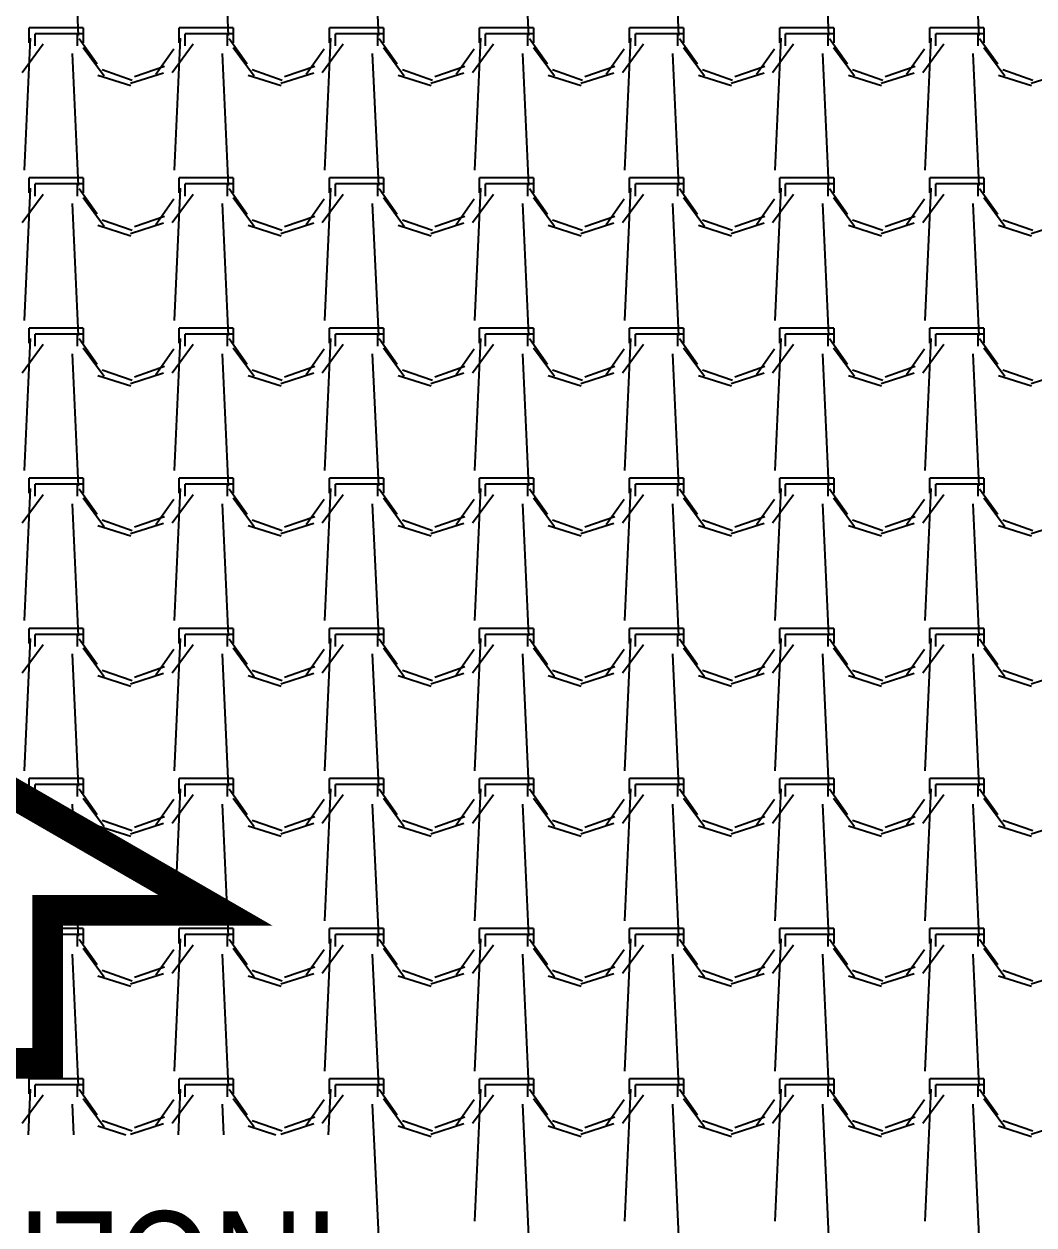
# Model space of a CAD drawing. Header units: millimetres. Extents: x 3923 to 4007, y 744 to 863.
# Drawn here: x 3935.45 to 3937.145, y 847.816 to 849.832 of the extents above; entities that cross this region are included whole.
import ezdxf
from ezdxf.enums import TextEntityAlignment as Align

# ---------------------------------------------------------------- set-up
doc = ezdxf.new("R2010")
doc.units = ezdxf.units.MM
doc.layers.add('-HIDRO', color=8, linetype='Continuous')
doc.layers.add('E-txt-g', color=3, linetype='Continuous')
doc.layers.add('E-Txt-W', color=7, linetype='Continuous', lineweight=20)
doc.styles.add('F2', font='ARIALN.TTF')
doc.styles.add('REG60', font='romans.shx', dxfattribs={"width": 0.8, "height": 0.15})
doc.styles.add('REG80', font='romans.shx', dxfattribs={"width": 0.8, "height": 0.2})

# ---------------------------------------------------------------- blocks, each defined once
blk = doc.blocks.new('Seta')
at = {"color": 2, "const_width": 2}
blk.add_lwpolyline([(10, 15), (10, 25.981), (25, 0), (10, -25.981), (10, -15), (0, -15), (0, 15)], close=True, dxfattribs=at)
blk = doc.blocks.new('TXT-AMB75')
at = {"layer": 'E-txt-g', "style": 'REG80', "width": 0.8, "flags": 8}
blk.add_attdef('TXT', text='', height=0.2, dxfattribs=at).set_placement((0.0055, 0.2964), align=Align.CENTER)
at = {"layer": 'E-Txt-W', "style": 'REG60', "width": 0.8, "flags": 8}
blk.add_attdef('TXT', text='', height=0.15, dxfattribs=at).set_placement((0.0055, 0.0271), align=Align.CENTER)

msp = doc.modelspace()

# ---------------------------------------------------------------- linework, layer by layer
at = {"layer": '-HIDRO', "linetype": 'Continuous'}
for p, q in [((3935.5303, 850.0346), (3935.5404, 849.8129)), ((3935.7823, 850.0346), (3935.7924, 849.8129)), ((3936.0343, 850.0346), (3936.0444, 849.8129)), ((3936.2863, 850.0346), (3936.2964, 849.8129)), ((3936.5383, 850.0346), (3936.5484, 849.8129)), ((3936.7903, 850.0346), (3936.8004, 849.8129)), ((3937.0423, 850.0346), (3937.0524, 849.8129)), ((3935.5388, 849.8256), (3935.4582, 849.8256)), ((3935.4582, 849.8004), (3935.4582, 849.8256)), ((3935.5489, 849.8256), (3935.5388, 849.8256)), ((3935.5489, 849.8256), (3935.5489, 849.8004)), ((3935.7908, 849.8256), (3935.7102, 849.8256)), ((3935.7102, 849.8004), (3935.7102, 849.8256)), ((3935.8009, 849.8256), (3935.7908, 849.8256)), ((3935.8009, 849.8256), (3935.8009, 849.8004)), ((3936.0428, 849.8256), (3935.9622, 849.8256)), ((3935.9622, 849.8004), (3935.9622, 849.8256)), ((3936.0529, 849.8256), (3936.0428, 849.8256)), ((3936.0529, 849.8256), (3936.0529, 849.8004)), ((3936.2948, 849.8256), (3936.2142, 849.8256)), ((3936.2142, 849.8004), (3936.2142, 849.8256)), ((3936.3049, 849.8256), (3936.2948, 849.8256)), ((3936.3049, 849.8256), (3936.3049, 849.8004)), ((3936.5468, 849.8256), (3936.4662, 849.8256)), ((3936.4662, 849.8004), (3936.4662, 849.8256)), ((3936.5569, 849.8256), (3936.5468, 849.8256)), ((3936.5569, 849.8256), (3936.5569, 849.8004)), ((3936.7988, 849.8256), (3936.7182, 849.8256)), ((3936.7182, 849.8004), (3936.7182, 849.8256)), ((3936.8089, 849.8256), (3936.7988, 849.8256)), ((3936.8089, 849.8256), (3936.8089, 849.8004)), ((3937.0508, 849.8256), (3936.9702, 849.8256)), ((3936.9702, 849.8004), (3936.9702, 849.8256)), ((3937.0609, 849.8256), (3937.0508, 849.8256)), ((3937.0609, 849.8256), (3937.0609, 849.8004)), ((3935.4599, 849.8083), (3935.4498, 849.5865)), ((3935.5388, 849.8155), (3935.4682, 849.8155)), ((3935.4682, 849.7953), (3935.4682, 849.8155)), ((3935.5388, 849.8155), (3935.5388, 849.7953)), ((3935.5489, 849.8155), (3935.5388, 849.8155)), ((3935.5419, 849.808), (3935.5722, 849.7651)), ((3935.7119, 849.8083), (3935.7018, 849.5865)), ((3935.7908, 849.8155), (3935.7202, 849.8155)), ((3935.7202, 849.7953), (3935.7202, 849.8155)), ((3935.7908, 849.8155), (3935.7908, 849.7953)), ((3935.8009, 849.8155), (3935.7908, 849.8155)), ((3935.7939, 849.808), (3935.8242, 849.7651)), ((3935.9639, 849.8083), (3935.9538, 849.5865)), ((3936.0428, 849.8155), (3935.9722, 849.8155)), ((3935.9722, 849.7953), (3935.9722, 849.8155)), ((3936.0428, 849.8155), (3936.0428, 849.7953)), ((3936.0529, 849.8155), (3936.0428, 849.8155)), ((3936.0459, 849.808), (3936.0762, 849.7651)), ((3936.2159, 849.8083), (3936.2058, 849.5865)), ((3936.2948, 849.8155), (3936.2242, 849.8155)), ((3936.2242, 849.7953), (3936.2242, 849.8155)), ((3936.2948, 849.8155), (3936.2948, 849.7953)), ((3936.3049, 849.8155), (3936.2948, 849.8155)), ((3936.2979, 849.808), (3936.3282, 849.7651)), ((3936.4679, 849.8083), (3936.4578, 849.5865)), ((3936.5468, 849.8155), (3936.4762, 849.8155)), ((3936.4762, 849.7953), (3936.4762, 849.8155)), ((3936.5468, 849.8155), (3936.5468, 849.7953)), ((3936.5569, 849.8155), (3936.5468, 849.8155)), ((3936.5499, 849.808), (3936.5802, 849.7651)), ((3936.7199, 849.8083), (3936.7098, 849.5865)), ((3936.7988, 849.8155), (3936.7282, 849.8155)), ((3936.7282, 849.7953), (3936.7282, 849.8155)), ((3936.7988, 849.8155), (3936.7988, 849.7953)), ((3936.8089, 849.8155), (3936.7988, 849.8155)), ((3936.8019, 849.808), (3936.8322, 849.7651)), ((3936.9719, 849.8083), (3936.9618, 849.5865)), ((3937.0508, 849.8155), (3936.9802, 849.8155)), ((3936.9802, 849.7953), (3936.9802, 849.8155)), ((3937.0508, 849.8155), (3937.0508, 849.7953)), ((3937.0609, 849.8155), (3937.0508, 849.8155)), ((3937.0539, 849.808), (3937.0842, 849.7651)), ((3935.4463, 849.7507), (3935.4816, 849.7985)), ((3935.5488, 849.7926), (3935.584, 849.7448)), ((3935.671, 849.7477), (3935.7013, 849.7906)), ((3935.6983, 849.7507), (3935.7336, 849.7985)), ((3935.8008, 849.7926), (3935.836, 849.7448)), ((3935.923, 849.7477), (3935.9533, 849.7906)), ((3935.9503, 849.7507), (3935.9856, 849.7985)), ((3936.0528, 849.7926), (3936.088, 849.7448)), ((3936.175, 849.7477), (3936.2053, 849.7906)), ((3936.2023, 849.7507), (3936.2376, 849.7985)), ((3936.3048, 849.7926), (3936.34, 849.7448)), ((3936.427, 849.7477), (3936.4573, 849.7906)), ((3936.4543, 849.7507), (3936.4896, 849.7985)), ((3936.5568, 849.7926), (3936.592, 849.7448)), ((3936.679, 849.7477), (3936.7093, 849.7906)), ((3936.7063, 849.7507), (3936.7416, 849.7985)), ((3936.8087, 849.7926), (3936.844, 849.7448)), ((3936.931, 849.7477), (3936.9613, 849.7906)), ((3936.9583, 849.7507), (3936.9936, 849.7985)), ((3937.0607, 849.7926), (3937.096, 849.7448)), ((3935.5303, 849.7826), (3935.5404, 849.5609)), ((3935.7823, 849.7826), (3935.7924, 849.5609)), ((3936.0343, 849.7826), (3936.0444, 849.5609)), ((3936.2863, 849.7826), (3936.2964, 849.5609)), ((3936.5383, 849.7826), (3936.5484, 849.5609)), ((3936.7903, 849.7826), (3936.8004, 849.5609)), ((3937.0423, 849.7826), (3937.0524, 849.5609)), ((3935.5737, 849.7463), (3935.6291, 849.7287)), ((3935.5807, 849.7556), (3935.6311, 849.738)), ((3935.6285, 849.7326), (3935.6839, 849.7503)), ((3935.6351, 849.7439), (3935.6855, 849.7615)), ((3935.8257, 849.7463), (3935.8811, 849.7287)), ((3935.8327, 849.7556), (3935.8831, 849.738)), ((3935.8805, 849.7326), (3935.9359, 849.7503)), ((3935.8871, 849.7439), (3935.9375, 849.7615)), ((3936.0777, 849.7463), (3936.1331, 849.7287)), ((3936.0847, 849.7556), (3936.1351, 849.738)), ((3936.1325, 849.7326), (3936.1879, 849.7503)), ((3936.1391, 849.7439), (3936.1895, 849.7615)), ((3936.3297, 849.7463), (3936.3851, 849.7287)), ((3936.3367, 849.7556), (3936.3871, 849.738)), ((3936.3845, 849.7326), (3936.4399, 849.7503)), ((3936.3911, 849.7439), (3936.4415, 849.7615)), ((3936.5817, 849.7463), (3936.6371, 849.7287)), ((3936.5887, 849.7556), (3936.6391, 849.738)), ((3936.6365, 849.7326), (3936.6919, 849.7503)), ((3936.6431, 849.7439), (3936.6935, 849.7615)), ((3936.8337, 849.7463), (3936.8891, 849.7287)), ((3936.8407, 849.7556), (3936.8911, 849.738)), ((3936.8885, 849.7326), (3936.9439, 849.7503)), ((3936.8951, 849.7439), (3936.9455, 849.7615)), ((3937.0857, 849.7463), (3937.1411, 849.7287)), ((3937.0927, 849.7556), (3937.1431, 849.738)), ((3937.1405, 849.7326), (3937.1959, 849.7503)), ((3935.5388, 849.5736), (3935.4582, 849.5736)), ((3935.4582, 849.5484), (3935.4582, 849.5736)), ((3935.5388, 849.5635), (3935.4682, 849.5635)), ((3935.4682, 849.5433), (3935.4682, 849.5635)), ((3935.5489, 849.5736), (3935.5388, 849.5736)), ((3935.5388, 849.5635), (3935.5388, 849.5433)), ((3935.5489, 849.5635), (3935.5388, 849.5635)), ((3935.5489, 849.5736), (3935.5489, 849.5484)), ((3935.7908, 849.5736), (3935.7102, 849.5736)), ((3935.7102, 849.5484), (3935.7102, 849.5736)), ((3935.7908, 849.5635), (3935.7202, 849.5635)), ((3935.7202, 849.5433), (3935.7202, 849.5635)), ((3935.8009, 849.5736), (3935.7908, 849.5736)), ((3935.7908, 849.5635), (3935.7908, 849.5433)), ((3935.8009, 849.5635), (3935.7908, 849.5635)), ((3935.8009, 849.5736), (3935.8009, 849.5484)), ((3936.0428, 849.5736), (3935.9622, 849.5736)), ((3935.9622, 849.5484), (3935.9622, 849.5736)), ((3936.0428, 849.5635), (3935.9722, 849.5635)), ((3935.9722, 849.5433), (3935.9722, 849.5635)), ((3936.0529, 849.5736), (3936.0428, 849.5736)), ((3936.0428, 849.5635), (3936.0428, 849.5433)), ((3936.0529, 849.5635), (3936.0428, 849.5635)), ((3936.0529, 849.5736), (3936.0529, 849.5484)), ((3936.2948, 849.5736), (3936.2142, 849.5736)), ((3936.2142, 849.5484), (3936.2142, 849.5736)), ((3936.2948, 849.5635), (3936.2242, 849.5635)), ((3936.2242, 849.5433), (3936.2242, 849.5635)), ((3936.3049, 849.5736), (3936.2948, 849.5736)), ((3936.2948, 849.5635), (3936.2948, 849.5433)), ((3936.3049, 849.5635), (3936.2948, 849.5635)), ((3936.3049, 849.5736), (3936.3049, 849.5484)), ((3936.5468, 849.5736), (3936.4662, 849.5736)), ((3936.4662, 849.5484), (3936.4662, 849.5736)), ((3936.5468, 849.5635), (3936.4762, 849.5635)), ((3936.4762, 849.5433), (3936.4762, 849.5635)), ((3936.5569, 849.5736), (3936.5468, 849.5736)), ((3936.5468, 849.5635), (3936.5468, 849.5433)), ((3936.5569, 849.5635), (3936.5468, 849.5635)), ((3936.5569, 849.5736), (3936.5569, 849.5484)), ((3936.7988, 849.5736), (3936.7182, 849.5736)), ((3936.7182, 849.5484), (3936.7182, 849.5736)), ((3936.7988, 849.5635), (3936.7282, 849.5635)), ((3936.7282, 849.5433), (3936.7282, 849.5635)), ((3936.8089, 849.5736), (3936.7988, 849.5736)), ((3936.7988, 849.5635), (3936.7988, 849.5433)), ((3936.8089, 849.5635), (3936.7988, 849.5635)), ((3936.8089, 849.5736), (3936.8089, 849.5484)), ((3937.0508, 849.5736), (3936.9702, 849.5736)), ((3936.9702, 849.5484), (3936.9702, 849.5736)), ((3937.0508, 849.5635), (3936.9802, 849.5635)), ((3936.9802, 849.5433), (3936.9802, 849.5635)), ((3937.0609, 849.5736), (3937.0508, 849.5736)), ((3937.0508, 849.5635), (3937.0508, 849.5433)), ((3937.0609, 849.5635), (3937.0508, 849.5635)), ((3937.0609, 849.5736), (3937.0609, 849.5484)), ((3935.4463, 849.4987), (3935.4816, 849.5465)), ((3935.4599, 849.5563), (3935.4498, 849.3345)), ((3935.5419, 849.556), (3935.5722, 849.5132)), ((3935.6983, 849.4987), (3935.7336, 849.5465)), ((3935.7119, 849.5563), (3935.7018, 849.3345)), ((3935.7939, 849.556), (3935.8242, 849.5131)), ((3935.9503, 849.4987), (3935.9856, 849.5465)), ((3935.9639, 849.5563), (3935.9538, 849.3345)), ((3936.0459, 849.556), (3936.0762, 849.5131)), ((3936.2023, 849.4987), (3936.2376, 849.5465)), ((3936.2159, 849.5563), (3936.2058, 849.3345)), ((3936.2979, 849.556), (3936.3282, 849.5131)), ((3936.4543, 849.4987), (3936.4896, 849.5465)), ((3936.4679, 849.5563), (3936.4578, 849.3345)), ((3936.5499, 849.556), (3936.5802, 849.5131)), ((3936.7063, 849.4987), (3936.7416, 849.5465)), ((3936.7199, 849.5563), (3936.7098, 849.3345)), ((3936.8019, 849.556), (3936.8322, 849.5131)), ((3936.9583, 849.4987), (3936.9936, 849.5465)), ((3936.9719, 849.5563), (3936.9618, 849.3345)), ((3937.0539, 849.556), (3937.0842, 849.5131)), ((3935.5303, 849.5306), (3935.5404, 849.3089)), ((3935.5488, 849.5406), (3935.584, 849.4928)), ((3935.671, 849.4957), (3935.7013, 849.5386)), ((3935.7823, 849.5306), (3935.7924, 849.3089)), ((3935.8008, 849.5406), (3935.836, 849.4928)), ((3935.923, 849.4957), (3935.9533, 849.5386)), ((3936.0343, 849.5306), (3936.0444, 849.3089)), ((3936.0528, 849.5406), (3936.088, 849.4928)), ((3936.175, 849.4957), (3936.2053, 849.5386)), ((3936.2863, 849.5306), (3936.2964, 849.3089)), ((3936.3048, 849.5406), (3936.34, 849.4928)), ((3936.427, 849.4957), (3936.4573, 849.5386)), ((3936.5383, 849.5306), (3936.5484, 849.3089)), ((3936.5568, 849.5406), (3936.592, 849.4928)), ((3936.679, 849.4957), (3936.7093, 849.5386)), ((3936.7903, 849.5306), (3936.8004, 849.3089)), ((3936.8087, 849.5406), (3936.844, 849.4928)), ((3936.931, 849.4957), (3936.9613, 849.5386)), ((3937.0423, 849.5306), (3937.0524, 849.3089)), ((3937.0607, 849.5406), (3937.096, 849.4928)), ((3935.5807, 849.5036), (3935.6311, 849.486)), ((3935.6351, 849.4919), (3935.6855, 849.5095)), ((3935.8327, 849.5036), (3935.8831, 849.486)), ((3935.8871, 849.4919), (3935.9375, 849.5095)), ((3936.0847, 849.5036), (3936.1351, 849.486)), ((3936.1391, 849.4919), (3936.1895, 849.5095)), ((3936.3367, 849.5036), (3936.3871, 849.486)), ((3936.3911, 849.4919), (3936.4415, 849.5095)), ((3936.5887, 849.5036), (3936.6391, 849.486)), ((3936.6431, 849.4919), (3936.6935, 849.5095)), ((3936.8407, 849.5036), (3936.8911, 849.486)), ((3936.8951, 849.4919), (3936.9455, 849.5095)), ((3937.0927, 849.5036), (3937.1431, 849.486)), ((3935.5737, 849.4943), (3935.6291, 849.4767)), ((3935.6285, 849.4806), (3935.6839, 849.4983)), ((3935.8257, 849.4943), (3935.8811, 849.4767)), ((3935.8805, 849.4806), (3935.9359, 849.4983)), ((3936.0777, 849.4943), (3936.1331, 849.4767)), ((3936.1325, 849.4806), (3936.1879, 849.4983)), ((3936.3297, 849.4943), (3936.3851, 849.4767)), ((3936.3845, 849.4806), (3936.4399, 849.4983)), ((3936.5817, 849.4943), (3936.6371, 849.4767)), ((3936.6365, 849.4806), (3936.6919, 849.4983)), ((3936.8337, 849.4943), (3936.8891, 849.4767)), ((3936.8885, 849.4806), (3936.9439, 849.4983)), ((3937.0857, 849.4943), (3937.1411, 849.4767)), ((3937.1405, 849.4806), (3937.1959, 849.4983)), ((3935.5388, 849.3216), (3935.4582, 849.3216)), ((3935.4582, 849.2964), (3935.4582, 849.3216)), ((3935.5489, 849.3216), (3935.5388, 849.3216)), ((3935.5489, 849.3216), (3935.5489, 849.2964)), ((3935.7908, 849.3216), (3935.7102, 849.3216)), ((3935.7102, 849.2964), (3935.7102, 849.3216)), ((3935.8009, 849.3216), (3935.7908, 849.3216)), ((3935.8009, 849.3216), (3935.8009, 849.2964)), ((3936.0428, 849.3216), (3935.9622, 849.3216)), ((3935.9622, 849.2964), (3935.9622, 849.3216)), ((3936.0529, 849.3216), (3936.0428, 849.3216)), ((3936.0529, 849.3216), (3936.0529, 849.2964)), ((3936.2948, 849.3216), (3936.2142, 849.3216)), ((3936.2142, 849.2964), (3936.2142, 849.3216)), ((3936.3049, 849.3216), (3936.2948, 849.3216)), ((3936.3049, 849.3216), (3936.3049, 849.2964)), ((3936.5468, 849.3216), (3936.4662, 849.3216)), ((3936.4662, 849.2964), (3936.4662, 849.3216)), ((3936.5569, 849.3216), (3936.5468, 849.3216)), ((3936.5569, 849.3216), (3936.5569, 849.2964)), ((3936.7988, 849.3216), (3936.7182, 849.3216)), ((3936.7182, 849.2964), (3936.7182, 849.3216)), ((3936.8089, 849.3216), (3936.7988, 849.3216)), ((3936.8089, 849.3216), (3936.8089, 849.2964)), ((3937.0508, 849.3216), (3936.9702, 849.3216)), ((3936.9702, 849.2964), (3936.9702, 849.3216)), ((3937.0609, 849.3216), (3937.0508, 849.3216)), ((3937.0609, 849.3216), (3937.0609, 849.2964)), ((3935.4599, 849.3043), (3935.4498, 849.0825)), ((3935.5388, 849.3115), (3935.4682, 849.3115)), ((3935.4682, 849.2913), (3935.4682, 849.3115)), ((3935.5388, 849.3115), (3935.5388, 849.2913)), ((3935.5489, 849.3115), (3935.5388, 849.3115)), ((3935.5419, 849.304), (3935.5722, 849.2612)), ((3935.7119, 849.3043), (3935.7018, 849.0825)), ((3935.7908, 849.3115), (3935.7202, 849.3115)), ((3935.7202, 849.2913), (3935.7202, 849.3115)), ((3935.7908, 849.3115), (3935.7908, 849.2913)), ((3935.8009, 849.3115), (3935.7908, 849.3115)), ((3935.7939, 849.304), (3935.8242, 849.2612)), ((3935.9639, 849.3043), (3935.9538, 849.0825)), ((3936.0428, 849.3115), (3935.9722, 849.3115)), ((3935.9722, 849.2913), (3935.9722, 849.3115)), ((3936.0428, 849.3115), (3936.0428, 849.2913)), ((3936.0529, 849.3115), (3936.0428, 849.3115)), ((3936.0459, 849.304), (3936.0762, 849.2611)), ((3936.2159, 849.3043), (3936.2058, 849.0825)), ((3936.2948, 849.3115), (3936.2242, 849.3115)), ((3936.2242, 849.2913), (3936.2242, 849.3115)), ((3936.2948, 849.3115), (3936.2948, 849.2913)), ((3936.3049, 849.3115), (3936.2948, 849.3115)), ((3936.2979, 849.304), (3936.3282, 849.2611)), ((3936.4679, 849.3043), (3936.4578, 849.0825)), ((3936.5468, 849.3115), (3936.4762, 849.3115)), ((3936.4762, 849.2913), (3936.4762, 849.3115)), ((3936.5468, 849.3115), (3936.5468, 849.2913)), ((3936.5569, 849.3115), (3936.5468, 849.3115)), ((3936.5499, 849.304), (3936.5802, 849.2611)), ((3936.7199, 849.3043), (3936.7098, 849.0825)), ((3936.7988, 849.3115), (3936.7282, 849.3115)), ((3936.7282, 849.2913), (3936.7282, 849.3115)), ((3936.7988, 849.3115), (3936.7988, 849.2913)), ((3936.8089, 849.3115), (3936.7988, 849.3115)), ((3936.8019, 849.304), (3936.8322, 849.2611)), ((3936.9719, 849.3043), (3936.9618, 849.0825)), ((3937.0508, 849.3115), (3936.9802, 849.3115)), ((3936.9802, 849.2913), (3936.9802, 849.3115)), ((3937.0508, 849.3115), (3937.0508, 849.2913)), ((3937.0609, 849.3115), (3937.0508, 849.3115)), ((3937.0539, 849.304), (3937.0842, 849.2611)), ((3935.4463, 849.2467), (3935.4816, 849.2945)), ((3935.5488, 849.2886), (3935.584, 849.2408)), ((3935.671, 849.2437), (3935.7013, 849.2866)), ((3935.6983, 849.2467), (3935.7336, 849.2945)), ((3935.8008, 849.2886), (3935.836, 849.2408)), ((3935.923, 849.2437), (3935.9533, 849.2866)), ((3935.9503, 849.2467), (3935.9856, 849.2945)), ((3936.0528, 849.2886), (3936.088, 849.2408)), ((3936.175, 849.2437), (3936.2053, 849.2866)), ((3936.2023, 849.2467), (3936.2376, 849.2945)), ((3936.3048, 849.2886), (3936.34, 849.2408)), ((3936.427, 849.2437), (3936.4573, 849.2866)), ((3936.4543, 849.2467), (3936.4896, 849.2945)), ((3936.5568, 849.2886), (3936.592, 849.2408)), ((3936.679, 849.2437), (3936.7093, 849.2866)), ((3936.7063, 849.2467), (3936.7416, 849.2945)), ((3936.8088, 849.2886), (3936.844, 849.2408)), ((3936.931, 849.2437), (3936.9613, 849.2866)), ((3936.9583, 849.2467), (3936.9936, 849.2945)), ((3937.0607, 849.2886), (3937.096, 849.2408)), ((3935.5303, 849.2786), (3935.5404, 849.0569)), ((3935.7823, 849.2786), (3935.7924, 849.0569)), ((3936.0343, 849.2786), (3936.0444, 849.0569)), ((3936.2863, 849.2786), (3936.2964, 849.0569)), ((3936.5383, 849.2786), (3936.5484, 849.0569)), ((3936.7903, 849.2786), (3936.8004, 849.0569)), ((3937.0423, 849.2786), (3937.0524, 849.0569)), ((3935.5737, 849.2423), (3935.6291, 849.2247)), ((3935.5807, 849.2516), (3935.6311, 849.234)), ((3935.6285, 849.2286), (3935.6839, 849.2463)), ((3935.6351, 849.2399), (3935.6855, 849.2575)), ((3935.8257, 849.2423), (3935.8811, 849.2247)), ((3935.8327, 849.2516), (3935.8831, 849.234)), ((3935.8805, 849.2286), (3935.9359, 849.2463)), ((3935.8871, 849.2399), (3935.9375, 849.2575)), ((3936.0777, 849.2423), (3936.1331, 849.2247)), ((3936.0847, 849.2516), (3936.1351, 849.234)), ((3936.1325, 849.2286), (3936.1879, 849.2463)), ((3936.1391, 849.2399), (3936.1895, 849.2575)), ((3936.3297, 849.2423), (3936.3851, 849.2247)), ((3936.3367, 849.2516), (3936.3871, 849.234)), ((3936.3845, 849.2286), (3936.4399, 849.2463)), ((3936.3911, 849.2399), (3936.4415, 849.2575)), ((3936.5817, 849.2423), (3936.6371, 849.2247)), ((3936.5887, 849.2516), (3936.6391, 849.234)), ((3936.6365, 849.2286), (3936.6919, 849.2463)), ((3936.6431, 849.2399), (3936.6935, 849.2575)), ((3936.8337, 849.2423), (3936.8891, 849.2247)), ((3936.8407, 849.2516), (3936.8911, 849.234)), ((3936.8885, 849.2286), (3936.9439, 849.2463)), ((3936.8951, 849.2399), (3936.9455, 849.2575)), ((3937.0857, 849.2423), (3937.1411, 849.2247)), ((3937.0927, 849.2516), (3937.1431, 849.234)), ((3937.1405, 849.2286), (3937.1959, 849.2463)), ((3935.5388, 849.0696), (3935.4582, 849.0696)), ((3935.4582, 849.0444), (3935.4582, 849.0696)), ((3935.5388, 849.0595), (3935.4682, 849.0595)), ((3935.4682, 849.0393), (3935.4682, 849.0595)), ((3935.5489, 849.0696), (3935.5388, 849.0696)), ((3935.5388, 849.0595), (3935.5388, 849.0393)), ((3935.5489, 849.0595), (3935.5388, 849.0595)), ((3935.5489, 849.0696), (3935.5489, 849.0444)), ((3935.7908, 849.0696), (3935.7102, 849.0696)), ((3935.7102, 849.0444), (3935.7102, 849.0696)), ((3935.7908, 849.0595), (3935.7202, 849.0595)), ((3935.7202, 849.0393), (3935.7202, 849.0595)), ((3935.8009, 849.0696), (3935.7908, 849.0696)), ((3935.7908, 849.0595), (3935.7908, 849.0393)), ((3935.8009, 849.0595), (3935.7908, 849.0595)), ((3935.8009, 849.0696), (3935.8009, 849.0444)), ((3936.0428, 849.0696), (3935.9622, 849.0696)), ((3935.9622, 849.0444), (3935.9622, 849.0696)), ((3936.0428, 849.0595), (3935.9722, 849.0595)), ((3935.9722, 849.0393), (3935.9722, 849.0595)), ((3936.0529, 849.0696), (3936.0428, 849.0696)), ((3936.0428, 849.0595), (3936.0428, 849.0393)), ((3936.0529, 849.0595), (3936.0428, 849.0595)), ((3936.0529, 849.0696), (3936.0529, 849.0444)), ((3936.2948, 849.0696), (3936.2142, 849.0696)), ((3936.2142, 849.0444), (3936.2142, 849.0696)), ((3936.2948, 849.0595), (3936.2242, 849.0595)), ((3936.2242, 849.0393), (3936.2242, 849.0595)), ((3936.3049, 849.0696), (3936.2948, 849.0696)), ((3936.2948, 849.0595), (3936.2948, 849.0393)), ((3936.3049, 849.0595), (3936.2948, 849.0595)), ((3936.3049, 849.0696), (3936.3049, 849.0444)), ((3936.5468, 849.0696), (3936.4662, 849.0696)), ((3936.4662, 849.0444), (3936.4662, 849.0696)), ((3936.5468, 849.0595), (3936.4762, 849.0595)), ((3936.4762, 849.0393), (3936.4762, 849.0595)), ((3936.5569, 849.0696), (3936.5468, 849.0696)), ((3936.5468, 849.0595), (3936.5468, 849.0393)), ((3936.5569, 849.0595), (3936.5468, 849.0595)), ((3936.5569, 849.0696), (3936.5569, 849.0444)), ((3936.7988, 849.0696), (3936.7182, 849.0696)), ((3936.7182, 849.0444), (3936.7182, 849.0696)), ((3936.7988, 849.0595), (3936.7282, 849.0595)), ((3936.7282, 849.0393), (3936.7282, 849.0595)), ((3936.8089, 849.0696), (3936.7988, 849.0696)), ((3936.7988, 849.0595), (3936.7988, 849.0393)), ((3936.8089, 849.0595), (3936.7988, 849.0595)), ((3936.8089, 849.0696), (3936.8089, 849.0444)), ((3937.0508, 849.0696), (3936.9702, 849.0696)), ((3936.9702, 849.0444), (3936.9702, 849.0696)), ((3937.0508, 849.0595), (3936.9802, 849.0595)), ((3936.9802, 849.0393), (3936.9802, 849.0595)), ((3937.0609, 849.0696), (3937.0508, 849.0696)), ((3937.0508, 849.0595), (3937.0508, 849.0393)), ((3937.0609, 849.0595), (3937.0508, 849.0595)), ((3937.0609, 849.0696), (3937.0609, 849.0444)), ((3935.4463, 848.9947), (3935.4816, 849.0425)), ((3935.4599, 849.0523), (3935.4498, 848.8305)), ((3935.5419, 849.052), (3935.5722, 849.0092)), ((3935.6983, 848.9947), (3935.7336, 849.0425)), ((3935.7119, 849.0523), (3935.7018, 848.8305)), ((3935.7939, 849.052), (3935.8242, 849.0092)), ((3935.9503, 848.9947), (3935.9856, 849.0425)), ((3935.9639, 849.0523), (3935.9538, 848.8305)), ((3936.0459, 849.052), (3936.0762, 849.0091)), ((3936.2023, 848.9947), (3936.2376, 849.0425)), ((3936.2159, 849.0523), (3936.2058, 848.8305)), ((3936.2979, 849.052), (3936.3282, 849.0091)), ((3936.4543, 848.9947), (3936.4896, 849.0425)), ((3936.4679, 849.0523), (3936.4578, 848.8305)), ((3936.5499, 849.052), (3936.5802, 849.0091)), ((3936.7063, 848.9947), (3936.7416, 849.0425)), ((3936.7199, 849.0523), (3936.7098, 848.8305)), ((3936.8019, 849.052), (3936.8322, 849.0091)), ((3936.9583, 848.9947), (3936.9936, 849.0425)), ((3936.9719, 849.0523), (3936.9618, 848.8305)), ((3937.0539, 849.052), (3937.0842, 849.0091)), ((3935.5303, 849.0266), (3935.5404, 848.8049)), ((3935.5488, 849.0366), (3935.584, 848.9888)), ((3935.671, 848.9917), (3935.7013, 849.0346)), ((3935.7823, 849.0266), (3935.7924, 848.8049)), ((3935.8008, 849.0366), (3935.836, 848.9888)), ((3935.923, 848.9917), (3935.9533, 849.0346)), ((3936.0343, 849.0266), (3936.0444, 848.8049)), ((3936.0528, 849.0366), (3936.088, 848.9888)), ((3936.175, 848.9917), (3936.2053, 849.0346)), ((3936.2863, 849.0266), (3936.2964, 848.8049)), ((3936.3048, 849.0366), (3936.34, 848.9888)), ((3936.427, 848.9917), (3936.4573, 849.0346)), ((3936.5383, 849.0266), (3936.5484, 848.8049)), ((3936.5568, 849.0366), (3936.592, 848.9888)), ((3936.679, 848.9917), (3936.7093, 849.0346)), ((3936.7903, 849.0266), (3936.8004, 848.8049)), ((3936.8088, 849.0366), (3936.844, 848.9888)), ((3936.931, 848.9917), (3936.9613, 849.0346)), ((3937.0423, 849.0266), (3937.0524, 848.8049)), ((3937.0608, 849.0366), (3937.096, 848.9888)), ((3935.5807, 848.9996), (3935.6311, 848.982)), ((3935.6351, 848.9879), (3935.6855, 849.0055)), ((3935.8327, 848.9996), (3935.8831, 848.982)), ((3935.8871, 848.9879), (3935.9375, 849.0055)), ((3936.0847, 848.9996), (3936.1351, 848.982)), ((3936.1391, 848.9879), (3936.1895, 849.0055)), ((3936.3367, 848.9996), (3936.3871, 848.982)), ((3936.3911, 848.9879), (3936.4415, 849.0055)), ((3936.5887, 848.9996), (3936.6391, 848.982)), ((3936.6431, 848.9879), (3936.6935, 849.0055)), ((3936.8407, 848.9996), (3936.8911, 848.982)), ((3936.8951, 848.9879), (3936.9455, 849.0055)), ((3937.0927, 848.9996), (3937.1431, 848.982)), ((3935.5737, 848.9903), (3935.6291, 848.9727)), ((3935.6285, 848.9766), (3935.6839, 848.9943)), ((3935.8257, 848.9903), (3935.8811, 848.9727)), ((3935.8805, 848.9766), (3935.9359, 848.9943)), ((3936.0777, 848.9903), (3936.1331, 848.9727)), ((3936.1325, 848.9766), (3936.1879, 848.9943)), ((3936.3297, 848.9903), (3936.3851, 848.9727)), ((3936.3845, 848.9766), (3936.4399, 848.9943)), ((3936.5817, 848.9903), (3936.6371, 848.9727)), ((3936.6365, 848.9766), (3936.6919, 848.9943)), ((3936.8337, 848.9903), (3936.8891, 848.9727)), ((3936.8885, 848.9766), (3936.9439, 848.9943)), ((3937.0857, 848.9903), (3937.1411, 848.9727)), ((3937.1405, 848.9766), (3937.1959, 848.9943)), ((3935.5388, 848.8176), (3935.4582, 848.8176)), ((3935.4582, 848.7924), (3935.4582, 848.8176)), ((3935.5489, 848.8176), (3935.5388, 848.8176)), ((3935.5489, 848.8176), (3935.5489, 848.7924)), ((3935.7908, 848.8176), (3935.7102, 848.8176)), ((3935.7102, 848.7924), (3935.7102, 848.8176)), ((3935.8009, 848.8176), (3935.7908, 848.8176)), ((3935.8009, 848.8176), (3935.8009, 848.7924)), ((3936.0428, 848.8176), (3935.9622, 848.8176)), ((3935.9622, 848.7924), (3935.9622, 848.8176)), ((3936.0529, 848.8176), (3936.0428, 848.8176)), ((3936.0529, 848.8176), (3936.0529, 848.7924)), ((3936.2948, 848.8176), (3936.2142, 848.8176)), ((3936.2142, 848.7924), (3936.2142, 848.8176)), ((3936.3049, 848.8176), (3936.2948, 848.8176)), ((3936.3049, 848.8176), (3936.3049, 848.7924)), ((3936.5468, 848.8176), (3936.4662, 848.8176)), ((3936.4662, 848.7924), (3936.4662, 848.8176)), ((3936.5569, 848.8176), (3936.5468, 848.8176)), ((3936.5569, 848.8176), (3936.5569, 848.7924)), ((3936.7988, 848.8176), (3936.7182, 848.8176)), ((3936.7182, 848.7924), (3936.7182, 848.8176)), ((3936.8089, 848.8176), (3936.7988, 848.8176)), ((3936.8089, 848.8176), (3936.8089, 848.7924)), ((3937.0508, 848.8176), (3936.9702, 848.8176)), ((3936.9702, 848.7924), (3936.9702, 848.8176)), ((3937.0609, 848.8176), (3937.0508, 848.8176)), ((3937.0609, 848.8176), (3937.0609, 848.7924)), ((3935.4599, 848.8003), (3935.4498, 848.5785)), ((3935.5388, 848.8075), (3935.4682, 848.8075)), ((3935.4682, 848.7873), (3935.4682, 848.8075)), ((3935.5388, 848.8075), (3935.5388, 848.7873)), ((3935.5489, 848.8075), (3935.5388, 848.8075)), ((3935.5419, 848.8), (3935.5722, 848.7572)), ((3935.7119, 848.8003), (3935.7018, 848.5785)), ((3935.7908, 848.8075), (3935.7202, 848.8075)), ((3935.7202, 848.7873), (3935.7202, 848.8075)), ((3935.7908, 848.8075), (3935.7908, 848.7873)), ((3935.8009, 848.8075), (3935.7908, 848.8075)), ((3935.7939, 848.8), (3935.8242, 848.7572)), ((3935.9639, 848.8003), (3935.9538, 848.5785)), ((3936.0428, 848.8075), (3935.9722, 848.8075)), ((3935.9722, 848.7873), (3935.9722, 848.8075)), ((3936.0428, 848.8075), (3936.0428, 848.7873)), ((3936.0529, 848.8075), (3936.0428, 848.8075)), ((3936.0459, 848.8), (3936.0762, 848.7572)), ((3936.2159, 848.8003), (3936.2058, 848.5785)), ((3936.2948, 848.8075), (3936.2242, 848.8075)), ((3936.2242, 848.7873), (3936.2242, 848.8075)), ((3936.2948, 848.8075), (3936.2948, 848.7873)), ((3936.3049, 848.8075), (3936.2948, 848.8075)), ((3936.2979, 848.8), (3936.3282, 848.7571)), ((3936.4679, 848.8003), (3936.4578, 848.5785)), ((3936.5468, 848.8075), (3936.4762, 848.8075)), ((3936.4762, 848.7873), (3936.4762, 848.8075)), ((3936.5468, 848.8075), (3936.5468, 848.7873)), ((3936.5569, 848.8075), (3936.5468, 848.8075)), ((3936.5499, 848.8), (3936.5802, 848.7571)), ((3936.7199, 848.8003), (3936.7098, 848.5785)), ((3936.7988, 848.8075), (3936.7282, 848.8075)), ((3936.7282, 848.7873), (3936.7282, 848.8075)), ((3936.7988, 848.8075), (3936.7988, 848.7873)), ((3936.8089, 848.8075), (3936.7988, 848.8075)), ((3936.8019, 848.8), (3936.8322, 848.7571)), ((3936.9719, 848.8003), (3936.9618, 848.5785)), ((3937.0508, 848.8075), (3936.9802, 848.8075)), ((3936.9802, 848.7873), (3936.9802, 848.8075)), ((3937.0508, 848.8075), (3937.0508, 848.7873)), ((3937.0609, 848.8075), (3937.0508, 848.8075)), ((3937.0539, 848.8), (3937.0842, 848.7571)), ((3935.4463, 848.7427), (3935.4816, 848.7905)), ((3935.5488, 848.7846), (3935.584, 848.7368)), ((3935.671, 848.7397), (3935.7013, 848.7826)), ((3935.6983, 848.7427), (3935.7336, 848.7905)), ((3935.8008, 848.7846), (3935.836, 848.7368)), ((3935.923, 848.7397), (3935.9533, 848.7826)), ((3935.9503, 848.7427), (3935.9856, 848.7905)), ((3936.0528, 848.7846), (3936.088, 848.7368)), ((3936.175, 848.7397), (3936.2053, 848.7826)), ((3936.2023, 848.7427), (3936.2376, 848.7905)), ((3936.3048, 848.7846), (3936.34, 848.7368)), ((3936.427, 848.7397), (3936.4573, 848.7826)), ((3936.4543, 848.7427), (3936.4896, 848.7905)), ((3936.5568, 848.7846), (3936.592, 848.7368)), ((3936.679, 848.7397), (3936.7093, 848.7826)), ((3936.7063, 848.7427), (3936.7416, 848.7905)), ((3936.8088, 848.7846), (3936.844, 848.7368)), ((3936.931, 848.7397), (3936.9613, 848.7826)), ((3936.9583, 848.7427), (3936.9936, 848.7905)), ((3937.0608, 848.7846), (3937.096, 848.7368)), ((3935.5303, 848.7746), (3935.5404, 848.5529)), ((3935.7823, 848.7746), (3935.7924, 848.5529)), ((3936.0343, 848.7746), (3936.0444, 848.5529)), ((3936.2863, 848.7746), (3936.2964, 848.5529)), ((3936.5383, 848.7746), (3936.5484, 848.5529)), ((3936.7903, 848.7746), (3936.8004, 848.5529)), ((3937.0423, 848.7746), (3937.0524, 848.5529)), ((3935.5737, 848.7383), (3935.6291, 848.7207)), ((3935.5807, 848.7476), (3935.6311, 848.73)), ((3935.6285, 848.7246), (3935.6839, 848.7423)), ((3935.6351, 848.7359), (3935.6855, 848.7535)), ((3935.8257, 848.7383), (3935.8811, 848.7207)), ((3935.8327, 848.7476), (3935.8831, 848.73)), ((3935.8805, 848.7246), (3935.9359, 848.7423)), ((3935.8871, 848.7359), (3935.9375, 848.7535)), ((3936.0777, 848.7383), (3936.1331, 848.7207)), ((3936.0847, 848.7476), (3936.1351, 848.73)), ((3936.1325, 848.7246), (3936.1879, 848.7423)), ((3936.1391, 848.7359), (3936.1895, 848.7535)), ((3936.3297, 848.7383), (3936.3851, 848.7207)), ((3936.3367, 848.7476), (3936.3871, 848.73)), ((3936.3845, 848.7246), (3936.4399, 848.7423)), ((3936.3911, 848.7359), (3936.4415, 848.7535)), ((3936.5817, 848.7383), (3936.6371, 848.7207)), ((3936.5887, 848.7476), (3936.6391, 848.73)), ((3936.6365, 848.7246), (3936.6919, 848.7423)), ((3936.6431, 848.7359), (3936.6935, 848.7535)), ((3936.8337, 848.7383), (3936.8891, 848.7207)), ((3936.8407, 848.7476), (3936.8911, 848.73)), ((3936.8885, 848.7246), (3936.9439, 848.7423)), ((3936.8951, 848.7359), (3936.9455, 848.7535)), ((3937.0857, 848.7383), (3937.1411, 848.7207)), ((3937.0927, 848.7476), (3937.1431, 848.73)), ((3937.1405, 848.7246), (3937.1959, 848.7423)), ((3935.5388, 848.5656), (3935.4582, 848.5656)), ((3935.4582, 848.5404), (3935.4582, 848.5656)), ((3935.5388, 848.5555), (3935.4682, 848.5555)), ((3935.4682, 848.5353), (3935.4682, 848.5555)), ((3935.5489, 848.5656), (3935.5388, 848.5656)), ((3935.5388, 848.5555), (3935.5388, 848.5353)), ((3935.5489, 848.5555), (3935.5388, 848.5555)), ((3935.5489, 848.5656), (3935.5489, 848.5404)), ((3935.7908, 848.5656), (3935.7102, 848.5656)), ((3935.7102, 848.5404), (3935.7102, 848.5656)), ((3935.7908, 848.5555), (3935.7202, 848.5555)), ((3935.7202, 848.5353), (3935.7202, 848.5555)), ((3935.8009, 848.5656), (3935.7908, 848.5656)), ((3935.7908, 848.5555), (3935.7908, 848.5353)), ((3935.8009, 848.5555), (3935.7908, 848.5555)), ((3935.8009, 848.5656), (3935.8009, 848.5404)), ((3936.0428, 848.5656), (3935.9622, 848.5656)), ((3935.9622, 848.5404), (3935.9622, 848.5656)), ((3936.0428, 848.5555), (3935.9722, 848.5555)), ((3935.9722, 848.5353), (3935.9722, 848.5555)), ((3936.0529, 848.5656), (3936.0428, 848.5656)), ((3936.0428, 848.5555), (3936.0428, 848.5353)), ((3936.0529, 848.5555), (3936.0428, 848.5555)), ((3936.0529, 848.5656), (3936.0529, 848.5404)), ((3936.2948, 848.5656), (3936.2142, 848.5656)), ((3936.2142, 848.5404), (3936.2142, 848.5656)), ((3936.2948, 848.5555), (3936.2242, 848.5555)), ((3936.2242, 848.5353), (3936.2242, 848.5555)), ((3936.3049, 848.5656), (3936.2948, 848.5656)), ((3936.2948, 848.5555), (3936.2948, 848.5353)), ((3936.3049, 848.5555), (3936.2948, 848.5555)), ((3936.3049, 848.5656), (3936.3049, 848.5404)), ((3936.5468, 848.5656), (3936.4662, 848.5656)), ((3936.4662, 848.5404), (3936.4662, 848.5656)), ((3936.5468, 848.5555), (3936.4762, 848.5555)), ((3936.4762, 848.5353), (3936.4762, 848.5555)), ((3936.5569, 848.5656), (3936.5468, 848.5656)), ((3936.5468, 848.5555), (3936.5468, 848.5353)), ((3936.5569, 848.5555), (3936.5468, 848.5555)), ((3936.5569, 848.5656), (3936.5569, 848.5404)), ((3936.7988, 848.5656), (3936.7182, 848.5656)), ((3936.7182, 848.5404), (3936.7182, 848.5656)), ((3936.7988, 848.5555), (3936.7282, 848.5555)), ((3936.7282, 848.5353), (3936.7282, 848.5555)), ((3936.8089, 848.5656), (3936.7988, 848.5656)), ((3936.7988, 848.5555), (3936.7988, 848.5353)), ((3936.8089, 848.5555), (3936.7988, 848.5555)), ((3936.8089, 848.5656), (3936.8089, 848.5404)), ((3937.0508, 848.5656), (3936.9702, 848.5656)), ((3936.9702, 848.5404), (3936.9702, 848.5656)), ((3937.0508, 848.5555), (3936.9802, 848.5555)), ((3936.9802, 848.5353), (3936.9802, 848.5555)), ((3937.0609, 848.5656), (3937.0508, 848.5656)), ((3937.0508, 848.5555), (3937.0508, 848.5353)), ((3937.0609, 848.5555), (3937.0508, 848.5555)), ((3937.0609, 848.5656), (3937.0609, 848.5404)), ((3935.4599, 848.5483), (3935.4588, 848.5244)), ((3935.4675, 848.5194), (3935.4816, 848.5385)), ((3935.5419, 848.548), (3935.5722, 848.5052)), ((3935.6983, 848.4907), (3935.7336, 848.5385)), ((3935.7119, 848.5483), (3935.7043, 848.3827)), ((3935.7939, 848.548), (3935.8242, 848.5052)), ((3935.9503, 848.4907), (3935.9856, 848.5385)), ((3935.9639, 848.5483), (3935.9538, 848.3265)), ((3936.0459, 848.548), (3936.0762, 848.5052)), ((3936.2023, 848.4907), (3936.2376, 848.5385)), ((3936.2159, 848.5483), (3936.2058, 848.3265)), ((3936.2979, 848.548), (3936.3282, 848.5052)), ((3936.4543, 848.4907), (3936.4896, 848.5385)), ((3936.4679, 848.5483), (3936.4578, 848.3265)), ((3936.5499, 848.548), (3936.5802, 848.5051)), ((3936.7063, 848.4907), (3936.7416, 848.5385)), ((3936.7199, 848.5483), (3936.7098, 848.3265)), ((3936.8019, 848.548), (3936.8322, 848.5051)), ((3936.9583, 848.4907), (3936.9936, 848.5385)), ((3936.9719, 848.5483), (3936.9618, 848.3265)), ((3937.0539, 848.548), (3937.0842, 848.5051)), ((3935.5303, 848.5226), (3935.5321, 848.4821)), ((3935.5488, 848.5326), (3935.584, 848.4848)), ((3935.671, 848.4877), (3935.7013, 848.5306)), ((3935.7823, 848.5226), (3935.7924, 848.3009)), ((3935.8008, 848.5326), (3935.836, 848.4848)), ((3935.923, 848.4877), (3935.9533, 848.5306)), ((3936.0343, 848.5226), (3936.0444, 848.3009)), ((3936.0528, 848.5326), (3936.088, 848.4848)), ((3936.175, 848.4877), (3936.2053, 848.5306)), ((3936.2863, 848.5226), (3936.2964, 848.3009)), ((3936.3048, 848.5326), (3936.34, 848.4848)), ((3936.427, 848.4877), (3936.4573, 848.5306)), ((3936.5383, 848.5226), (3936.5484, 848.3009)), ((3936.5568, 848.5326), (3936.592, 848.4848)), ((3936.679, 848.4877), (3936.7093, 848.5306)), ((3936.7903, 848.5226), (3936.8004, 848.3009)), ((3936.8088, 848.5326), (3936.844, 848.4848)), ((3936.931, 848.4877), (3936.9613, 848.5306)), ((3937.0423, 848.5226), (3937.0524, 848.3009)), ((3937.0608, 848.5326), (3937.096, 848.4848)), ((3935.5807, 848.4956), (3935.6311, 848.478)), ((3935.6351, 848.4839), (3935.6855, 848.5015)), ((3935.8327, 848.4956), (3935.8831, 848.478)), ((3935.8871, 848.4839), (3935.9375, 848.5015)), ((3936.0847, 848.4956), (3936.1351, 848.478)), ((3936.1391, 848.4839), (3936.1895, 848.5015)), ((3936.3367, 848.4956), (3936.3871, 848.478)), ((3936.3911, 848.4839), (3936.4415, 848.5015)), ((3936.5887, 848.4956), (3936.6391, 848.478)), ((3936.6431, 848.4839), (3936.6935, 848.5015)), ((3936.8407, 848.4956), (3936.8911, 848.478)), ((3936.8951, 848.4839), (3936.9455, 848.5015)), ((3937.0927, 848.4956), (3937.1431, 848.478)), ((3935.5737, 848.4863), (3935.6291, 848.4687)), ((3935.6285, 848.4726), (3935.6839, 848.4903)), ((3935.8257, 848.4863), (3935.8811, 848.4687)), ((3935.8805, 848.4726), (3935.9359, 848.4903)), ((3936.0777, 848.4863), (3936.1331, 848.4687)), ((3936.1325, 848.4726), (3936.1879, 848.4903)), ((3936.3297, 848.4863), (3936.3851, 848.4687)), ((3936.3845, 848.4726), (3936.4399, 848.4903)), ((3936.5817, 848.4863), (3936.6371, 848.4687)), ((3936.6365, 848.4726), (3936.6919, 848.4903)), ((3936.8337, 848.4863), (3936.8891, 848.4687)), ((3936.8885, 848.4726), (3936.9439, 848.4903)), ((3937.0857, 848.4863), (3937.1411, 848.4687)), ((3937.1405, 848.4726), (3937.1959, 848.4903)), ((3935.5384, 848.3441), (3935.5404, 848.3009)), ((3935.7026, 848.3441), (3935.7018, 848.3265)), ((3935.5388, 848.3136), (3935.4892, 848.3136)), ((3935.5489, 848.3136), (3935.5388, 848.3136)), ((3935.5489, 848.3136), (3935.5489, 848.2884)), ((3935.7908, 848.3136), (3935.7102, 848.3136)), ((3935.7102, 848.2884), (3935.7102, 848.3136)), ((3935.8009, 848.3136), (3935.7908, 848.3136)), ((3935.8009, 848.3136), (3935.8009, 848.2884)), ((3936.0428, 848.3136), (3935.9622, 848.3136)), ((3935.9622, 848.2884), (3935.9622, 848.3136)), ((3936.0529, 848.3136), (3936.0428, 848.3136)), ((3936.0529, 848.3136), (3936.0529, 848.2884)), ((3936.2948, 848.3136), (3936.2142, 848.3136)), ((3936.2142, 848.2884), (3936.2142, 848.3136)), ((3936.3049, 848.3136), (3936.2948, 848.3136)), ((3936.3049, 848.3136), (3936.3049, 848.2884)), ((3936.5468, 848.3136), (3936.4662, 848.3136)), ((3936.4662, 848.2884), (3936.4662, 848.3136)), ((3936.5569, 848.3136), (3936.5468, 848.3136)), ((3936.5569, 848.3136), (3936.5569, 848.2884)), ((3936.7988, 848.3136), (3936.7182, 848.3136)), ((3936.7182, 848.2884), (3936.7182, 848.3136)), ((3936.8089, 848.3136), (3936.7988, 848.3136)), ((3936.8089, 848.3136), (3936.8089, 848.2884)), ((3937.0508, 848.3136), (3936.9702, 848.3136)), ((3936.9702, 848.2884), (3936.9702, 848.3136)), ((3937.0609, 848.3136), (3937.0508, 848.3136)), ((3937.0609, 848.3136), (3937.0609, 848.2884)), ((3935.5388, 848.3035), (3935.4892, 848.3035)), ((3935.5388, 848.3035), (3935.5388, 848.2833)), ((3935.5489, 848.3035), (3935.5388, 848.3035)), ((3935.5419, 848.296), (3935.5722, 848.2532)), ((3935.7119, 848.2963), (3935.7018, 848.0745)), ((3935.7908, 848.3035), (3935.7202, 848.3035)), ((3935.7202, 848.2833), (3935.7202, 848.3035)), ((3935.7908, 848.3035), (3935.7908, 848.2833)), ((3935.8009, 848.3035), (3935.7908, 848.3035)), ((3935.7939, 848.296), (3935.8242, 848.2532)), ((3935.9639, 848.2963), (3935.9538, 848.0745)), ((3936.0428, 848.3035), (3935.9722, 848.3035)), ((3935.9722, 848.2833), (3935.9722, 848.3035)), ((3936.0428, 848.3035), (3936.0428, 848.2833)), ((3936.0529, 848.3035), (3936.0428, 848.3035)), ((3936.0459, 848.296), (3936.0762, 848.2532)), ((3936.2159, 848.2963), (3936.2058, 848.0745)), ((3936.2948, 848.3035), (3936.2242, 848.3035)), ((3936.2242, 848.2833), (3936.2242, 848.3035)), ((3936.2948, 848.3035), (3936.2948, 848.2833)), ((3936.3049, 848.3035), (3936.2948, 848.3035)), ((3936.2979, 848.296), (3936.3282, 848.2532)), ((3936.4679, 848.2963), (3936.4578, 848.0745)), ((3936.5468, 848.3035), (3936.4762, 848.3035)), ((3936.4762, 848.2833), (3936.4762, 848.3035)), ((3936.5468, 848.3035), (3936.5468, 848.2833)), ((3936.5569, 848.3035), (3936.5468, 848.3035)), ((3936.5499, 848.296), (3936.5802, 848.2531)), ((3936.7199, 848.2963), (3936.7098, 848.0745)), ((3936.7988, 848.3035), (3936.7282, 848.3035)), ((3936.7282, 848.2833), (3936.7282, 848.3035)), ((3936.7988, 848.3035), (3936.7988, 848.2833)), ((3936.8089, 848.3035), (3936.7988, 848.3035)), ((3936.8019, 848.296), (3936.8322, 848.2531)), ((3936.9719, 848.2963), (3936.9618, 848.0745)), ((3937.0508, 848.3035), (3936.9802, 848.3035)), ((3936.9802, 848.2833), (3936.9802, 848.3035)), ((3937.0508, 848.3035), (3937.0508, 848.2833)), ((3937.0609, 848.3035), (3937.0508, 848.3035)), ((3937.0539, 848.296), (3937.0842, 848.2531)), ((3935.5488, 848.2806), (3935.5841, 848.2328)), ((3935.671, 848.2357), (3935.7013, 848.2786)), ((3935.6983, 848.2387), (3935.7336, 848.2865)), ((3935.8008, 848.2806), (3935.836, 848.2328)), ((3935.923, 848.2357), (3935.9533, 848.2786)), ((3935.9503, 848.2387), (3935.9856, 848.2865)), ((3936.0528, 848.2806), (3936.088, 848.2328)), ((3936.175, 848.2357), (3936.2053, 848.2786)), ((3936.2023, 848.2387), (3936.2376, 848.2865)), ((3936.3048, 848.2806), (3936.34, 848.2328)), ((3936.427, 848.2357), (3936.4573, 848.2786)), ((3936.4543, 848.2387), (3936.4896, 848.2865)), ((3936.5568, 848.2806), (3936.592, 848.2328)), ((3936.679, 848.2357), (3936.7093, 848.2786)), ((3936.7063, 848.2387), (3936.7416, 848.2865)), ((3936.8088, 848.2806), (3936.844, 848.2328)), ((3936.931, 848.2357), (3936.9613, 848.2786)), ((3936.9583, 848.2387), (3936.9936, 848.2865)), ((3937.0608, 848.2806), (3937.096, 848.2328)), ((3935.5303, 848.2706), (3935.5404, 848.0489)), ((3935.7823, 848.2706), (3935.7924, 848.0489)), ((3936.0343, 848.2706), (3936.0444, 848.0489)), ((3936.2863, 848.2706), (3936.2964, 848.0489)), ((3936.5383, 848.2706), (3936.5484, 848.0489)), ((3936.7903, 848.2706), (3936.8004, 848.0489)), ((3937.0423, 848.2706), (3937.0524, 848.0489)), ((3935.5737, 848.2343), (3935.6291, 848.2167)), ((3935.5807, 848.2436), (3935.6311, 848.2259)), ((3935.6285, 848.2206), (3935.6839, 848.2382)), ((3935.6351, 848.2319), (3935.6855, 848.2495)), ((3935.8257, 848.2343), (3935.8811, 848.2167)), ((3935.8327, 848.2436), (3935.8831, 848.2259)), ((3935.8805, 848.2206), (3935.9359, 848.2382)), ((3935.8871, 848.2319), (3935.9375, 848.2495)), ((3936.0777, 848.2343), (3936.1331, 848.2167)), ((3936.0847, 848.2436), (3936.1351, 848.2259)), ((3936.1325, 848.2206), (3936.1879, 848.2382)), ((3936.1391, 848.2319), (3936.1895, 848.2495)), ((3936.3297, 848.2343), (3936.3851, 848.2167)), ((3936.3367, 848.2436), (3936.3871, 848.2259)), ((3936.3845, 848.2206), (3936.4399, 848.2382)), ((3936.3911, 848.2319), (3936.4415, 848.2495)), ((3936.5817, 848.2343), (3936.6371, 848.2167)), ((3936.5887, 848.2436), (3936.6391, 848.2259)), ((3936.6365, 848.2206), (3936.6919, 848.2382)), ((3936.6431, 848.2319), (3936.6935, 848.2495)), ((3936.8337, 848.2343), (3936.8891, 848.2167)), ((3936.8407, 848.2436), (3936.8911, 848.2259)), ((3936.8885, 848.2206), (3936.9439, 848.2382)), ((3936.8951, 848.2319), (3936.9455, 848.2495)), ((3937.0857, 848.2343), (3937.1411, 848.2167)), ((3937.0927, 848.2436), (3937.1431, 848.2259)), ((3937.1405, 848.2206), (3937.1959, 848.2382)), ((3935.4504, 848.0872), (3935.4498, 848.0745)), ((3935.5388, 848.0616), (3935.4582, 848.0616)), ((3935.4582, 848.0364), (3935.4582, 848.0616)), ((3935.5388, 848.0515), (3935.4682, 848.0515)), ((3935.4682, 848.0313), (3935.4682, 848.0515)), ((3935.5489, 848.0616), (3935.5388, 848.0616)), ((3935.5388, 848.0515), (3935.5388, 848.0313)), ((3935.5489, 848.0515), (3935.5388, 848.0515)), ((3935.5489, 848.0616), (3935.5489, 848.0364)), ((3935.7908, 848.0616), (3935.7102, 848.0616)), ((3935.7102, 848.0364), (3935.7102, 848.0616)), ((3935.7908, 848.0515), (3935.7202, 848.0515)), ((3935.7202, 848.0313), (3935.7202, 848.0515)), ((3935.8009, 848.0616), (3935.7908, 848.0616)), ((3935.7908, 848.0515), (3935.7908, 848.0313)), ((3935.8009, 848.0515), (3935.7908, 848.0515)), ((3935.8009, 848.0616), (3935.8009, 848.0364)), ((3936.0428, 848.0616), (3935.9622, 848.0616)), ((3935.9622, 848.0364), (3935.9622, 848.0616)), ((3936.0428, 848.0515), (3935.9722, 848.0515)), ((3935.9722, 848.0313), (3935.9722, 848.0515)), ((3936.0529, 848.0616), (3936.0428, 848.0616)), ((3936.0428, 848.0515), (3936.0428, 848.0313)), ((3936.0529, 848.0515), (3936.0428, 848.0515)), ((3936.0529, 848.0616), (3936.0529, 848.0364)), ((3936.2948, 848.0616), (3936.2142, 848.0616)), ((3936.2142, 848.0364), (3936.2142, 848.0616)), ((3936.2948, 848.0515), (3936.2242, 848.0515)), ((3936.2242, 848.0313), (3936.2242, 848.0515)), ((3936.3049, 848.0616), (3936.2948, 848.0616)), ((3936.2948, 848.0515), (3936.2948, 848.0313)), ((3936.3049, 848.0515), (3936.2948, 848.0515)), ((3936.3049, 848.0616), (3936.3049, 848.0364)), ((3936.5468, 848.0616), (3936.4662, 848.0616)), ((3936.4662, 848.0364), (3936.4662, 848.0616)), ((3936.5468, 848.0515), (3936.4762, 848.0515)), ((3936.4762, 848.0313), (3936.4762, 848.0515)), ((3936.5569, 848.0616), (3936.5468, 848.0616)), ((3936.5468, 848.0515), (3936.5468, 848.0313)), ((3936.5569, 848.0515), (3936.5468, 848.0515)), ((3936.5569, 848.0616), (3936.5569, 848.0364)), ((3936.7988, 848.0616), (3936.7182, 848.0616)), ((3936.7182, 848.0364), (3936.7182, 848.0616)), ((3936.7988, 848.0515), (3936.7282, 848.0515)), ((3936.7282, 848.0313), (3936.7282, 848.0515)), ((3936.8089, 848.0616), (3936.7988, 848.0616)), ((3936.7988, 848.0515), (3936.7988, 848.0313)), ((3936.8089, 848.0515), (3936.7988, 848.0515)), ((3936.8089, 848.0616), (3936.8089, 848.0364)), ((3937.0508, 848.0616), (3936.9702, 848.0616)), ((3936.9702, 848.0364), (3936.9702, 848.0616)), ((3937.0508, 848.0515), (3936.9802, 848.0515)), ((3936.9802, 848.0313), (3936.9802, 848.0515)), ((3937.0609, 848.0616), (3937.0508, 848.0616)), ((3937.0508, 848.0515), (3937.0508, 848.0313)), ((3937.0609, 848.0515), (3937.0508, 848.0515)), ((3937.0609, 848.0616), (3937.0609, 848.0364)), ((3935.4463, 847.9867), (3935.4816, 848.0345)), ((3935.4599, 848.0443), (3935.4564, 847.9675)), ((3935.5419, 848.044), (3935.5722, 848.0012)), ((3935.6983, 847.9867), (3935.7336, 848.0345)), ((3935.7119, 848.0443), (3935.7084, 847.9675)), ((3935.7939, 848.044), (3935.8242, 848.0012)), ((3935.9503, 847.9867), (3935.9856, 848.0345)), ((3935.9639, 848.0443), (3935.9604, 847.9675)), ((3936.0459, 848.044), (3936.0762, 848.0012)), ((3936.2023, 847.9867), (3936.2376, 848.0345)), ((3936.2159, 848.0443), (3936.2058, 847.8225)), ((3936.2979, 848.044), (3936.3282, 848.0012)), ((3936.4543, 847.9867), (3936.4896, 848.0345)), ((3936.4679, 848.0443), (3936.4578, 847.8225)), ((3936.5499, 848.044), (3936.5802, 848.0012)), ((3936.7063, 847.9867), (3936.7416, 848.0345)), ((3936.7199, 848.0443), (3936.7098, 847.8225)), ((3936.8019, 848.044), (3936.8322, 848.0011)), ((3936.9583, 847.9867), (3936.9936, 848.0345)), ((3936.9719, 848.0443), (3936.9618, 847.8225)), ((3937.0539, 848.044), (3937.0842, 848.0011)), ((3935.5303, 848.0186), (3935.5326, 847.9675)), ((3935.5488, 848.0286), (3935.5841, 847.9808)), ((3935.671, 847.9837), (3935.7013, 848.0266)), ((3935.7823, 848.0186), (3935.7846, 847.9675)), ((3935.8008, 848.0286), (3935.8361, 847.9808)), ((3935.923, 847.9837), (3935.9533, 848.0266)), ((3936.0343, 848.0186), (3936.0444, 847.7969)), ((3936.0528, 848.0286), (3936.088, 847.9808)), ((3936.175, 847.9837), (3936.2053, 848.0266)), ((3936.2863, 848.0186), (3936.2964, 847.7969)), ((3936.3048, 848.0286), (3936.34, 847.9808)), ((3936.427, 847.9837), (3936.4573, 848.0266)), ((3936.5383, 848.0186), (3936.5484, 847.7969)), ((3936.5568, 848.0286), (3936.592, 847.9808)), ((3936.679, 847.9837), (3936.7093, 848.0266)), ((3936.7903, 848.0186), (3936.8004, 847.7969)), ((3936.8088, 848.0286), (3936.844, 847.9808)), ((3936.931, 847.9837), (3936.9613, 848.0266)), ((3937.0423, 848.0186), (3937.0524, 847.7969)), ((3937.0608, 848.0286), (3937.096, 847.9808)), ((3935.5807, 847.9916), (3935.6311, 847.9739)), ((3935.6351, 847.9799), (3935.6855, 847.9975)), ((3935.8327, 847.9916), (3935.8831, 847.9739)), ((3935.8871, 847.9799), (3935.9375, 847.9975)), ((3936.0847, 847.9916), (3936.1351, 847.9739)), ((3936.1391, 847.9799), (3936.1895, 847.9975)), ((3936.3367, 847.9916), (3936.3871, 847.9739)), ((3936.3911, 847.9799), (3936.4415, 847.9975)), ((3936.5887, 847.9916), (3936.6391, 847.9739)), ((3936.6431, 847.9799), (3936.6935, 847.9975)), ((3936.8407, 847.9916), (3936.8911, 847.9739)), ((3936.8951, 847.9799), (3936.9455, 847.9975)), ((3937.0927, 847.9916), (3937.1431, 847.9739)), ((3935.5737, 847.9823), (3935.6202, 847.9675)), ((3935.6285, 847.9686), (3935.6839, 847.9862)), ((3935.8257, 847.9823), (3935.8722, 847.9675)), ((3935.8805, 847.9686), (3935.9359, 847.9862)), ((3936.0777, 847.9823), (3936.1331, 847.9647)), ((3936.1325, 847.9686), (3936.1879, 847.9862)), ((3936.3297, 847.9823), (3936.3851, 847.9647)), ((3936.3845, 847.9686), (3936.4399, 847.9862)), ((3936.5817, 847.9823), (3936.6371, 847.9647)), ((3936.6365, 847.9686), (3936.6919, 847.9862)), ((3936.8337, 847.9823), (3936.8891, 847.9647)), ((3936.8885, 847.9686), (3936.9439, 847.9862)), ((3937.0857, 847.9823), (3937.1411, 847.9647)), ((3937.1405, 847.9686), (3937.1959, 847.9862))]:
    msp.add_line(p, q, dxfattribs=at)

# ---------------------------------------------------------------- block references
at = {"layer": '-HIDRO', "xscale": -0.02568383992806189, "yscale": 0.02568383992806189, "zscale": 0.02568383992806189, "rotation": 270}
msp.add_blockref('Seta', (3935.1039, 848.0872), dxfattribs=at)
at = {"layer": '-HIDRO'}
ref = msp.add_blockref('TXT-AMB75', (3935.0775, 847.9341), dxfattribs=dict(at, xscale=-1.224719996570784, yscale=1.224719996570784, zscale=1.224719996570784, rotation=180))
ref.add_attrib('TXT', 'TELHADO COLONIAL', dxfattribs={"layer": 'E-txt-g', "color": 2, "height": 0.1848, "rotation": 180, "style": 'F2'}).set_placement((3935.0815, 847.5711), align=Align.CENTER)
ref.add_attrib('TXT', 'INCLINAÇÃO 25%', dxfattribs={"layer": 'E-Txt-W', "height": 0.1848, "rotation": 180, "style": 'F2'}).set_placement((3935.0906, 847.839), align=Align.CENTER)

doc.saveas('drawing.dxf')
